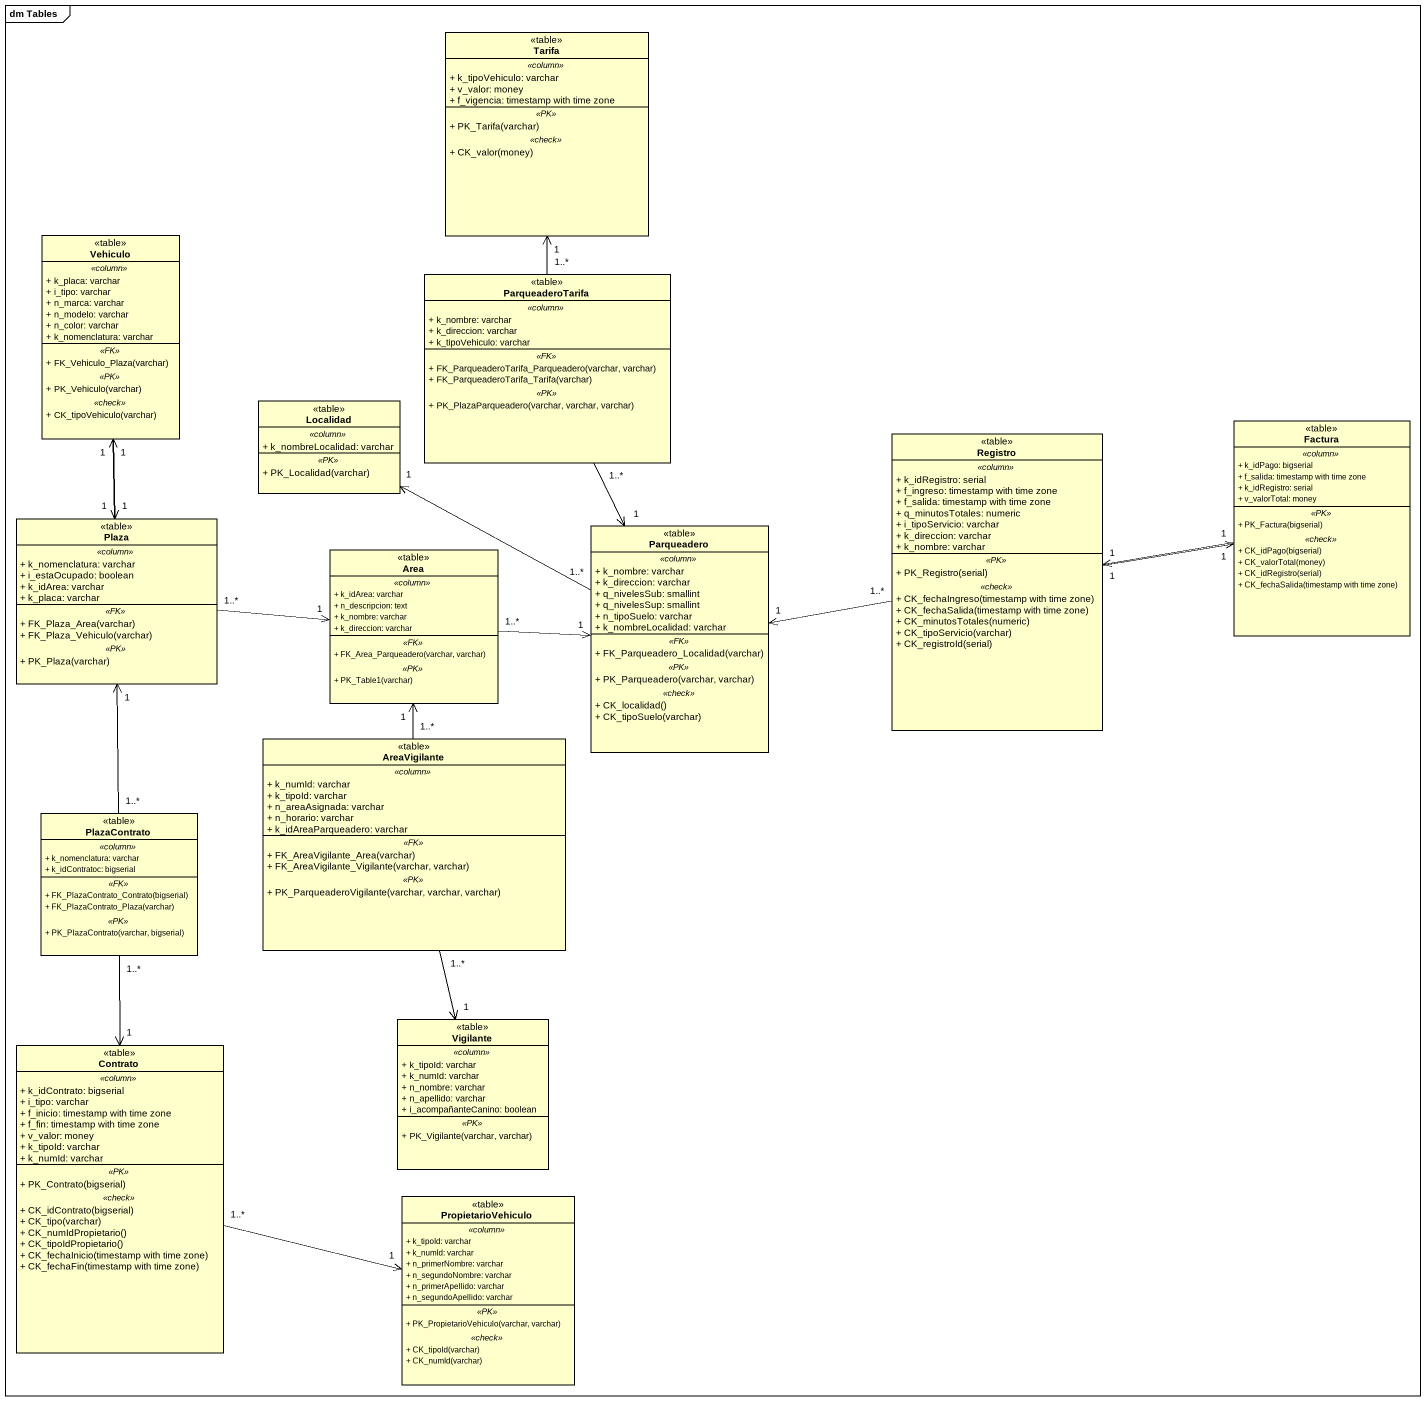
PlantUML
@startuml
mainframe dm Tables
hide circle
hide empty members
skinparam classAttributeIconSize 0
class Tarifa <<table>> {
  .. <<column>> ..
  + k_tipoVehiculo: varchar
  + v_valor: money
  + f_vigencia: timestamp with time zone
  .. <<PK>> ..
  + PK_Tarifa(varchar)
  .. <<check>> ..
  + CK_valor(money)
}
class Vehiculo <<table>> {
  .. <<column>> ..
  + k_placa: varchar
  + i_tipo: varchar
  + n_marca: varchar
  + n_modelo: varchar
  + n_color: varchar
  + k_nomenclatura: varchar
  .. <<FK>> ..
  + FK_Vehiculo_Plaza(varchar)
  .. <<PK>> ..
  + PK_Vehiculo(varchar)
  .. <<check>> ..
  + CK_tipoVehiculo(varchar)
}
class ParqueaderoTarifa <<table>> {
  .. <<column>> ..
  + k_nombre: varchar
  + k_direccion: varchar
  + k_tipoVehiculo: varchar
  .. <<FK>> ..
  + FK_ParqueaderoTarifa_Parqueadero(varchar, varchar)
  + FK_ParqueaderoTarifa_Tarifa(varchar)
  .. <<PK>> ..
  + PK_PlazaParqueadero(varchar, varchar, varchar)
}
class Localidad <<table>> {
  .. <<column>> ..
  + k_nombreLocalidad: varchar
  .. <<PK>> ..
  + PK_Localidad(varchar)
}
class Registro <<table>> {
  .. <<column>> ..
  + k_idRegistro: serial
  + f_ingreso: timestamp with time zone
  + f_salida: timestamp with time zone
  + q_minutosTotales: numeric
  + i_tipoServicio: varchar
  + k_direccion: varchar
  + k_nombre: varchar
  .. <<PK>> ..
  + PK_Registro(serial)
  .. <<check>> ..
  + CK_fechaIngreso(timestamp with time zone)
  + CK_fechaSalida(timestamp with time zone)
  + CK_minutosTotales(numeric)
  + CK_tipoServicio(varchar)
  + CK_registroId(serial)
}
class Factura <<table>> {
  .. <<column>> ..
  + k_idPago: bigserial
  + f_salida: timestamp with time zone
  + k_idRegistro: serial
  + v_valorTotal: money
  .. <<PK>> ..
  + PK_Factura(bigserial)
  .. <<check>> ..
  + CK_idPago(bigserial)
  + CK_valorTotal(money)
  + CK_idRegistro(serial)
  + CK_fechaSalida(timestamp with time zone)
}
class Plaza <<table>> {
  .. <<column>> ..
  + k_nomenclatura: varchar
  + i_estaOcupado: boolean
  + k_idArea: varchar
  + k_placa: varchar
  .. <<FK>> ..
  + FK_Plaza_Area(varchar)
  + FK_Plaza_Vehiculo(varchar)
  .. <<PK>> ..
  + PK_Plaza(varchar)
}
class Area <<table>> {
  .. <<column>> ..
  + k_idArea: varchar
  + n_descripcion: text
  + k_nombre: varchar
  + k_direccion: varchar
  .. <<FK>> ..
  + FK_Area_Parqueadero(varchar, varchar)
  .. <<PK>> ..
  + PK_Table1(varchar)
}
class Parqueadero <<table>> {
  .. <<column>> ..
  + k_nombre: varchar
  + k_direccion: varchar
  + q_nivelesSub: smallint
  + q_nivelesSup: smallint
  + n_tipoSuelo: varchar
  + k_nombreLocalidad: varchar
  .. <<FK>> ..
  + FK_Parqueadero_Localidad(varchar)
  .. <<PK>> ..
  + PK_Parqueadero(varchar, varchar)
  .. <<check>> ..
  + CK_localidad()
  + CK_tipoSuelo(varchar)
}
class AreaVigilante <<table>> {
  .. <<column>> ..
  + k_numId: varchar
  + k_tipoId: varchar
  + n_areaAsignada: varchar
  + n_horario: varchar
  + k_idAreaParqueadero: varchar
  .. <<FK>> ..
  + FK_AreaVigilante_Area(varchar)
  + FK_AreaVigilante_Vigilante(varchar, varchar)
  .. <<PK>> ..
  + PK_ParqueaderoVigilante(varchar, varchar, varchar)
}
class PlazaContrato <<table>> {
  .. <<column>> ..
  + k_nomenclatura: varchar
  + k_idContratoc: bigserial
  .. <<FK>> ..
  + FK_PlazaContrato_Contrato(bigserial)
  + FK_PlazaContrato_Plaza(varchar)
  .. <<PK>> ..
  + PK_PlazaContrato(varchar, bigserial)
}
class Contrato <<table>> {
  .. <<column>> ..
  + k_idContrato: bigserial
  + i_tipo: varchar
  + f_inicio: timestamp with time zone
  + f_fin: timestamp with time zone
  + v_valor: money
  + k_tipoId: varchar
  + k_numId: varchar
  .. <<PK>> ..
  + PK_Contrato(bigserial)
  .. <<check>> ..
  + CK_idContrato(bigserial)
  + CK_tipo(varchar)
  + CK_numIdPropietario()
  + CK_tipoIdPropietario()
  + CK_fechaInicio(timestamp with time zone)
  + CK_fechaFin(timestamp with time zone)
}
class Vigilante <<table>> {
  .. <<column>> ..
  + k_tipoId: varchar
  + k_numId: varchar
  + n_nombre: varchar
  + n_apellido: varchar
  + i_acompañanteCanino: boolean
  .. <<PK>> ..
  + PK_Vigilante(varchar, varchar)
}
class PropietarioVehiculo <<table>> {
  .. <<column>> ..
  + k_tipoId: varchar
  + k_numId: varchar
  + n_primerNombre: varchar
  + n_segundoNombre: varchar
  + n_primerApellido: varchar
  + n_segundoApellido: varchar
  .. <<PK>> ..
  + PK_PropietarioVehiculo(varchar, varchar)
  .. <<check>> ..
  + CK_tipoId(varchar)
  + CK_numId(varchar)
}
Vehiculo "1" --> "1" Plaza
ParqueaderoTarifa "1..*" -up-> "1" Tarifa
ParqueaderoTarifa "1..*" --> "1" Parqueadero
Registro "1" -right-> "1" Factura
Registro "1..*" -left-> "1" Parqueadero
Factura "1" -left-> "1" Registro
Plaza "1" -up-> "1" Vehiculo
Plaza "1..*" -right-> "1" Area
Area "1..*" -right-> "1" Parqueadero
Parqueadero "1..*" -left-> "1" Localidad
AreaVigilante "1..*" -up-> "1" Area
AreaVigilante "1..*" --> "1" Vigilante
PlazaContrato "1..*" -up-> "1" Plaza
PlazaContrato "1..*" --> "1" Contrato
Contrato "1..*" -right-> "1" PropietarioVehiculo
@enduml
